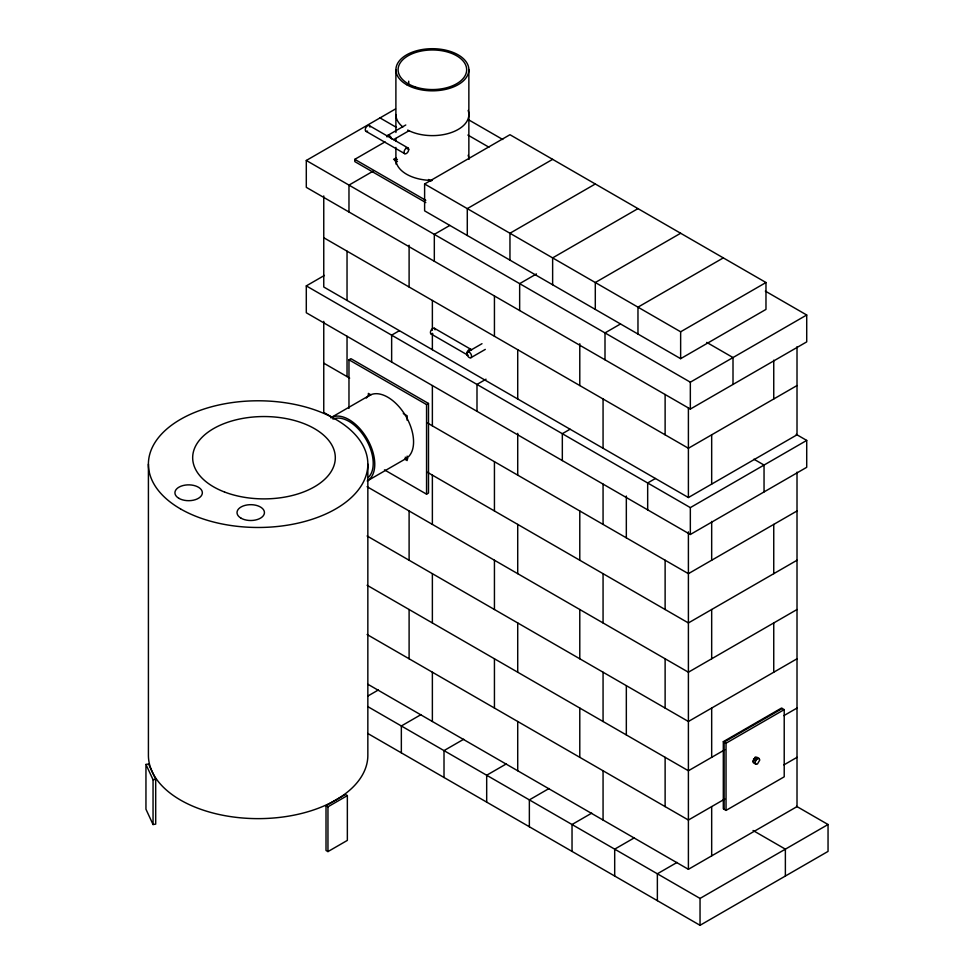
<?xml version="1.0" encoding="UTF-8"?>
<svg xmlns="http://www.w3.org/2000/svg" width="974" height="974" viewBox="0 0 974 974"><rect width="100%" height="100%" fill="white"/><g stroke="black" fill="none" stroke-linecap="round" stroke-linejoin="round"><path stroke-width="1.46" d="M752.792 761.364L755.118 757.334L756.761 757.163L759.099 758.515L759.781 760.012L757.443 764.042L755.8 764.213L753.474 762.861L752.792 761.364L755.118 762.703L755.8 764.213M755.118 762.703L755.8 760.414L757.443 758.673L759.099 758.515M765.333 291.116L806.716 315.004L806.716 341.874L690.335 409.068L306.299 187.349L306.299 160.467L395.529 108.954M387.676 135.447L405.781 124.989M425.796 202.58L354.792 161.587L354.792 159.346L385.034 141.887M393.545 139.647L409.068 130.699M373.541 170.925L348.972 185.109L348.972 211.979M396.174 157.849L393.581 159.346L397.465 161.587M394.872 160.844L397.465 159.346M424.615 183.989L509.962 134.716L765.978 282.521L765.978 309.403L680.643 358.676L424.615 210.859L424.615 183.989L680.643 331.793L765.978 282.521M796.208 434.355L806.716 440.418L806.716 467.301L690.335 534.482L306.299 312.764L306.299 285.893L324.403 275.435M552.635 159.346L467.289 208.619L467.289 235.489M449.83 225.42L434.319 234.369L434.319 261.251M595.297 183.989L509.962 233.249L509.962 260.131M348.972 408.386L348.972 359.796L350.92 358.676L428.499 403.467L428.499 493.051L426.563 494.171L384.474 469.882M399.401 330.685L391.645 335.153L391.645 362.036M637.97 208.619L552.635 257.891L552.635 284.761M536.467 273.938L519.653 283.641L519.653 310.523M369.523 395.395L330.734 417.785A36.476 21.063 60 0 1 367.21 438.848A36.476 21.063 60 0 1 367.21 480.973L406.012 458.584A36.476 21.063 60 0 0 404.125 413.402A36.476 21.063 60 0 0 366.309 398.062M467.581 352.016L481.996 343.688M680.643 233.249L595.297 282.521L595.297 309.403M470.868 357.714L485.296 349.398M348.972 359.796L426.563 404.587L428.499 403.467M486.038 379.203L476.992 384.426L476.992 411.308M723.317 257.891L637.97 307.163L637.97 334.033M620.511 323.965L605 332.913L605 359.796M570.082 429.217L562.327 433.698L562.327 460.58M306.299 160.467L690.335 382.185L806.716 315.004M797.012 385.546L688.399 448.259L323.758 237.729M655.429 478.49L647.673 482.97L647.673 509.852M323.758 195.932L323.758 287.001L688.399 497.531L797.012 434.818L797.012 346.732M306.299 285.893L690.335 507.612L806.716 440.418M367.868 696.033L378.362 689.969M421.036 714.599L401.349 725.971L401.349 752.853M797.012 510.973L688.399 573.674L427.476 423.033M326.01 805.681L345.417 794.48L347.353 795.6L347.353 840.392L327.958 851.593L326.01 850.472L326.01 805.681L327.958 806.801L347.353 795.6M463.709 739.242L444.01 750.613L444.01 777.483M797.012 560.245L688.399 622.946L427.476 472.305M506.383 763.872L486.683 775.243L486.683 802.126M797.012 609.517L688.399 672.218L367.088 486.708M549.044 788.514L529.357 799.885L529.357 826.756M797.012 658.789L688.399 721.49L367.088 535.98M591.717 813.144L572.03 824.515L572.03 851.398M723.317 741.652L781.501 708.061L784.216 709.62L784.216 776.814L726.032 810.405L723.317 808.834L723.317 741.652L726.032 743.223L784.216 709.62M782.28 708.5L724.084 742.103L724.084 809.284M724.802 749.749L688.399 770.763L367.088 585.252M783.887 715.634L797.012 708.061M634.391 837.786L614.691 849.158L614.691 876.028M724.802 799.021L688.399 820.035L367.088 634.524M783.887 764.907L797.012 757.334M677.064 862.416L657.365 873.788L657.365 900.67M368.038 684.357L688.399 869.307L797.012 806.606L797.012 472.147M367.722 706.564L700.038 898.43L828.046 824.515L828.046 851.398L700.038 925.3L367.722 733.446M145.954 764.444L148.596 764.03L155.694 779.334L155.694 824.126L153.052 824.528L145.954 809.236L145.954 764.444L153.052 779.736L153.052 824.528M153.052 779.736L155.694 779.334M468.628 119.814L502.767 139.513M467.885 135.057L488.924 147.196M380.006 117.915L396.491 127.436M369.243 125.585L408.033 147.987A3.287 1.899 -60 0 1 406.986 153.088A3.287 1.899 -60 0 1 404.137 151.445A3.287 1.899 -60 0 1 408.033 147.987M406.085 147.975L408.715 149.497M365.944 131.295L404.746 153.685M428.499 179.508L431.08 180.994M706.747 342.398L733.008 357.555L733.008 384.426M354.792 159.346L425.796 200.34M753.9 459.192L764.042 465.061L764.042 491.931M434.404 328.275L470.868 349.325M431.117 333.972L467.581 355.035M323.758 363.156L349.666 378.107M370.96 394.884L368.367 393.386L368.367 396.381M403.285 413.548L407.156 415.788L407.156 420.269M405.221 457.22L407.814 458.717M332.816 417.651L323.758 412.428L323.758 321.347M404.575 459.083L407.156 460.58L407.156 456.1M755.118 757.334L757.443 758.673M753.474 759.063L755.8 760.414M796.537 806.326L828.046 824.515M753.048 830.493L785.373 849.158L785.373 876.028M773.746 360.161L773.746 398.987M773.746 524.402L773.746 573.674M773.746 622.946L773.746 672.218M726.032 743.223L726.032 810.405M711.677 434.818L711.677 484.09M711.677 521.419L711.677 560.245M711.677 609.517L711.677 658.789M711.677 708.061L711.677 757.334M711.677 806.606L711.677 855.866M700.038 898.43L700.038 925.3M690.335 382.185L690.335 409.068M690.335 507.612L690.335 534.482M688.399 407.948L688.399 497.531M688.399 531.877L688.399 869.307M680.643 331.793L680.643 358.676M665.12 394.507L665.12 434.818M665.12 560.245L665.12 609.517M665.12 658.789L665.12 708.061M665.12 757.334L665.12 806.606M626.331 496.034L626.331 537.843M626.331 685.659L626.331 734.932M603.064 398.987L603.064 448.259M603.064 484.09L603.064 524.402M603.064 573.674L603.064 622.946M603.064 672.218L603.064 721.49M603.064 770.763L603.064 820.035M579.786 343.737L579.786 385.546M579.786 510.973L579.786 560.245M579.786 609.517L579.786 658.789M579.786 708.061L579.786 757.334M517.718 349.715L517.718 398.987M517.718 433.333L517.718 475.129M517.718 524.402L517.718 573.674M517.718 622.946L517.718 672.218M517.718 721.49L517.718 770.763M494.439 295.962L494.439 336.274M494.439 461.7L494.439 510.973M494.439 560.245L494.439 609.517M494.439 658.789L494.439 708.061M468.859 69.763L468.859 159.346A36.476 21.063 0 0 0 468.153 155.231M432.371 300.442L432.371 330.308M432.371 333.291L432.371 349.715M432.371 385.546L432.371 425.869M432.371 475.142L432.371 524.402M432.371 573.674L432.371 622.946M432.371 672.218L432.371 721.49M426.563 404.587L426.563 494.171M409.104 245.205L409.104 287.001M409.104 510.973L409.104 560.245M409.104 609.517L409.104 658.789M408.715 81.183L408.715 83.423M395.894 69.763L395.894 132.476M395.894 138.442L395.894 141.425M395.894 147.403L395.894 159.346A36.476 21.063 0 0 0 432.371 180.409M367.843 464.135L367.843 755.288A109.721 63.347 0 0 1 258.134 818.635A109.721 63.347 0 0 1 148.413 755.288L148.413 464.135M347.036 251.17L347.036 300.442M347.036 336.274L347.036 376.597M327.958 806.801L327.958 851.593M386.995 136.957A3.287 1.899 60 0 1 389.016 135.459A3.287 1.899 60 0 1 391.56 138.892M367.6 131.125A3.287 1.899 -60 0 1 365.262 129.785A3.287 1.899 -60 0 1 367.6 125.756A3.287 1.899 -60 0 1 369.925 127.095M468.068 355.181A3.287 1.899 -60 0 1 467.812 350.859A3.287 1.899 -60 0 1 471.477 350.19M432.76 333.814A3.287 1.899 -60 0 1 430.435 332.475A3.287 1.899 -60 0 1 432.76 328.445A3.287 1.899 -60 0 1 435.086 329.784M755.118 758.222A2.192 1.266 -60 0 1 756.469 758.344M753.62 760.414A2.192 1.266 -60 0 1 754.351 758.916M468.153 110.439A36.476 21.063 0 0 1 450.268 132.914A36.476 21.063 0 0 1 407.716 130.078M402.859 126.937A36.476 21.063 0 0 1 395.894 114.555M396.211 164.338A36.476 21.063 0 0 1 395.894 161.587M332.986 419.1A34.285 19.797 60 0 1 365.542 438.507A34.285 19.797 60 0 1 368.209 477.528M467.216 355.047L466.899 353.525A3.287 1.899 60 0 1 470.028 352.795A3.287 1.899 60 0 1 471.014 357.628A3.287 1.899 60 0 1 467.216 355.047M415.228 86.905A34.285 19.797 0 0 0 466.668 69.763A34.285 19.797 0 0 0 415.228 52.62A34.285 19.797 0 0 0 415.228 86.905M406.584 84.653A36.476 21.063 0 0 0 467.617 75.217A36.476 21.063 0 0 0 422.935 49.418A36.476 21.063 0 0 0 406.584 84.653M180.543 508.927A109.721 63.347 0 0 0 364.106 480.535A109.721 63.347 0 0 0 229.73 402.944A109.721 63.347 0 0 0 180.543 508.927M224.531 492.016A71.321 41.176 0 0 0 335.166 460.288A71.321 41.176 0 0 0 232.262 420.841A71.321 41.176 0 0 0 224.531 492.016M241.041 518.192A13.709 7.914 0 0 0 263.978 514.637A13.709 7.914 0 0 0 247.189 504.946A13.709 7.914 0 0 0 241.041 518.192M178.948 498.371A13.709 7.914 0 0 0 201.886 494.816A13.709 7.914 0 0 0 185.097 485.125A13.709 7.914 0 0 0 178.948 498.371"/></g></svg>
